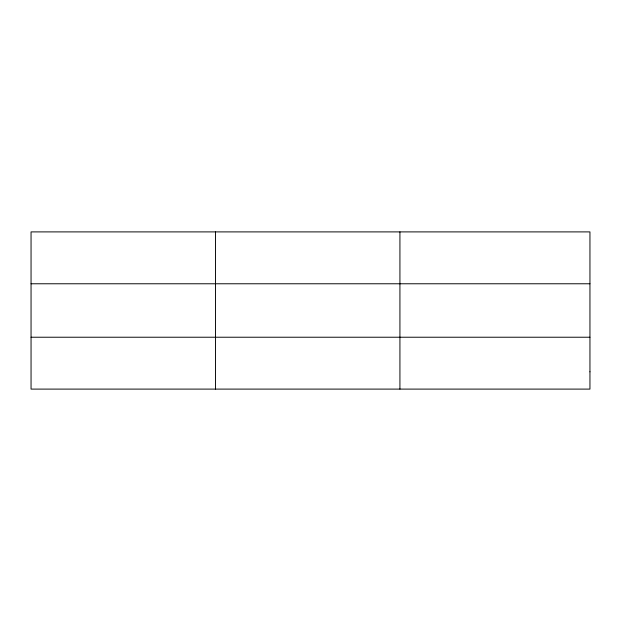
<?xml version="1.0" encoding="UTF-8"?>
<svg xmlns="http://www.w3.org/2000/svg" width="621" height="621" viewBox="0 0 621 621"><rect width="100%" height="100%" fill="white"/><g stroke="black" fill="none" stroke-linecap="round" stroke-linejoin="round"><path stroke-width="0.93" d="M215.487 389.103L215.487 231.897M399.924 389.103L399.924 231.897M31.05 283.774L589.95 283.774M31.05 337.226L589.95 337.226M589.95 371.808L589.95 389.103L31.05 389.103L31.05 231.897L589.95 231.897L589.95 371.808"/></g></svg>
